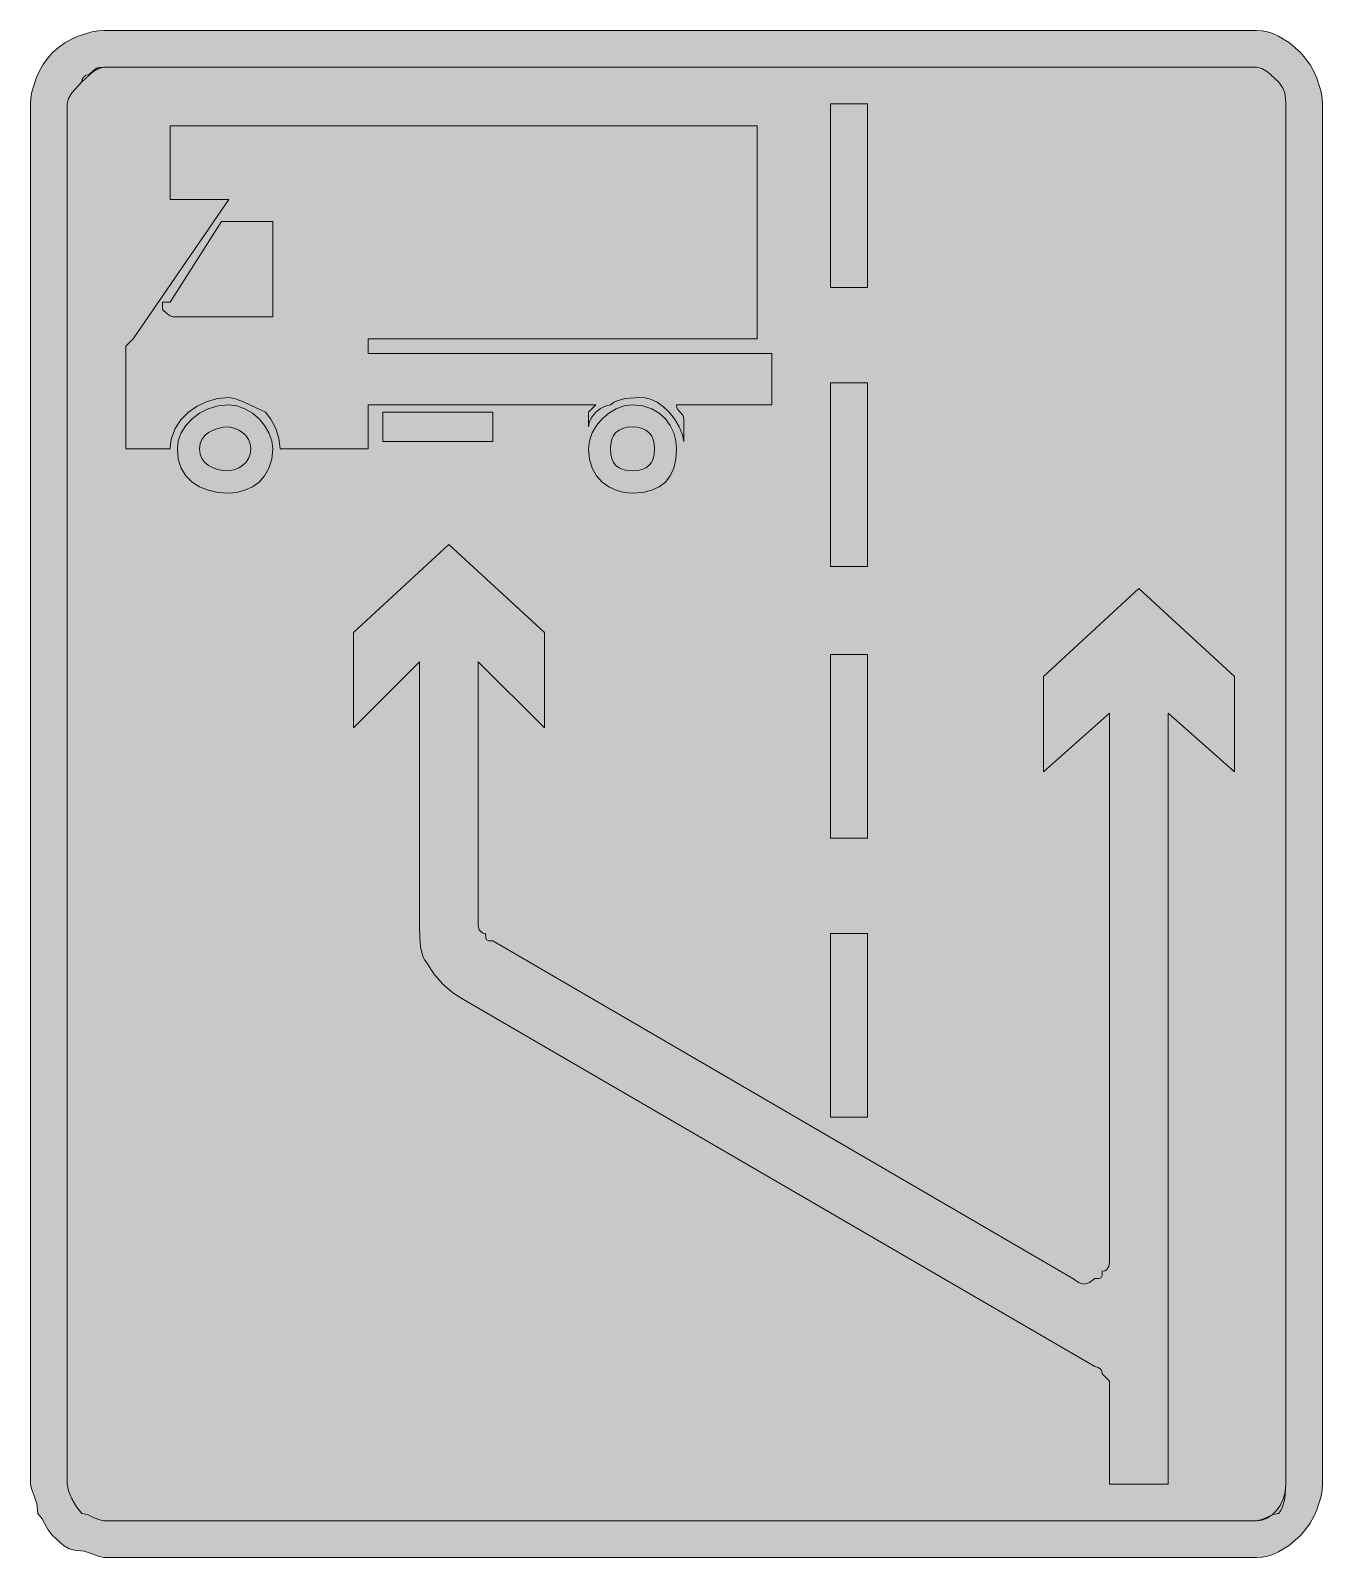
# Model space of a CAD drawing. Header units: metres. Extents: x 178 to 389, y 10 to 259.
import ezdxf

# ---------------------------------------------------------------- set-up
doc = ezdxf.new("R2010")
doc.units = ezdxf.units.M
doc.layers.add('FILL_BLACK_000000', color=7, linetype='Continuous', true_color=0x000000)
doc.layers.add('FILL_YELLOW_FFFF00', color=7, linetype='Continuous', true_color=0xffff00)

msp = doc.modelspace()

# ---------------------------------------------------------------- hatches: boundary and pattern name
at = {"layer": 'FILL_BLACK_000000', "true_color": 0x000000}
h = msp.add_hatch(color=7, dxfattribs=at)
h.dxf.hatch_style = 1
h.paths.add_polyline_path([(178.52, 249.43), (179.19, 251.64), (179.7, 252.76), (180.32, 253.85), (181.05, 254.89), (181.89, 255.84), (182.84, 256.68), (183.88, 257.41), (184.97, 258.03), (186.09, 258.54), (188.3, 259.21), (189.34, 259.38), (190.29, 259.44), (378.69, 259.44), (379.59, 259.38), (380.49, 259.21), (381.39, 258.93), (382.29, 258.54), (384.09, 257.41), (385.89, 255.84), (386.73, 254.89), (387.46, 253.85), (388.08, 252.76), (388.59, 251.64), (389.27, 249.43), (389.43, 248.39), (389.49, 247.44), (389.49, 21.84), (389.43, 20.89), (389.27, 19.85), (388.59, 17.64), (388.08, 16.52), (387.47, 15.43), (386.73, 14.39), (385.89, 13.44), (384.09, 11.86), (382.29, 10.74), (381.39, 10.35), (380.49, 10.06), (379.59, 9.9), (378.69, 9.84), (190.29, 9.84), (189.37, 10.03), (188.34, 10.44), (187.08, 10.85), (185.49, 11.04), (184.59, 11.25), (183.69, 11.79), (181.89, 13.44), (181.18, 14.34), (180.69, 15.24), (180.2, 16.14), (179.49, 17.04), (179.3, 18.63), (178.89, 19.89), (178.48, 20.92), (178.29, 21.84), (178.29, 247.44), (178.35, 248.39), (178.52, 249.43)])
h.paths.add_polyline_path([(380.45, 16.27), (381.26, 16.79), (381.99, 17.49), (382.6, 18.36), (383.08, 19.38), (383.38, 20.55), (383.49, 21.84), (383.49, 247.44), (383.47, 248.34), (383.34, 249.24), (382.98, 250.14), (382.29, 251.04), (380.49, 252.69), (379.59, 253.23), (378.69, 253.44), (190.29, 253.44), (189.58, 253.42), (189.09, 253.29), (188.6, 252.93), (187.89, 252.24), (187.29, 252.09), (186.88, 251.73), (186.74, 251.44), (186.69, 251.04), (185.04, 249.24), (184.5, 248.34), (184.29, 247.44), (184.29, 21.84), (184.5, 20.75), (185.04, 19.44), (185.81, 18.13), (186.69, 17.04), (187.59, 16.85), (188.49, 16.44), (189.39, 16.03), (190.29, 15.84), (378.69, 15.84), (379.59, 15.95), (380.45, 16.27)], flags=16)
h = msp.add_hatch(color=7, dxfattribs=at)
h.dxf.hatch_style = 1
h.paths.add_polyline_path([(309.09, 247.44), (315.09, 247.44), (315.09, 217.44), (309.09, 217.44), (309.09, 247.44)])
h = msp.add_hatch(color=7, dxfattribs=at)
h.dxf.hatch_style = 1
h.paths.add_polyline_path([(201.09, 243.84), (297.09, 243.84), (297.09, 209.04), (233.49, 209.04), (233.49, 206.64), (299.49, 206.64), (299.49, 198.24), (283.89, 198.24), (283.94, 197.84), (284.08, 197.53), (284.49, 197.04), (284.9, 196.55), (285.04, 196.24), (285.09, 195.84), (285.09, 192.24), (284.88, 193.33), (284.34, 194.64), (283.57, 195.95), (282.69, 197.04), (281.77, 197.92), (280.74, 198.69), (279.48, 199.23), (278.74, 199.39), (277.89, 199.44), (275.49, 199.29), (274.18, 198.93), (273.59, 198.64), (273.09, 198.24), (272.21, 198.05), (271.44, 197.64), (270.69, 197.04), (270, 196.16), (269.64, 195.39), (269.49, 194.64), (269.49, 197.04), (270.69, 198.24), (233.49, 198.24), (233.49, 191.04), (219.09, 191.04), (218.88, 192.82), (218.34, 194.49), (217.57, 195.93), (216.69, 197.04), (213.24, 198.69), (211.8, 199.23), (210.69, 199.44), (208.9, 199.28), (207.16, 198.8), (205.54, 198.05), (204.09, 197.04), (202.86, 195.81), (201.91, 194.38), (201.31, 192.78), (201.15, 191.93), (201.09, 191.04), (193.89, 191.04), (193.89, 205.44), (193.89, 207.84), (195.09, 209.04), (210.69, 231.84), (201.09, 231.84), (201.09, 243.84)])
h.paths.add_polyline_path([(199.89, 215.04), (199.89, 213.84), (200.6, 213.15), (201.09, 212.79), (201.58, 212.66), (202.29, 212.64), (217.89, 212.64), (217.89, 228.24), (209.49, 228.24), (201.09, 215.04), (199.89, 215.04)], flags=16)
h = msp.add_hatch(color=7, dxfattribs=at)
h.dxf.hatch_style = 1
h.paths.add_polyline_path([(309.09, 201.84), (315.09, 201.84), (315.09, 171.84), (309.09, 171.84), (309.09, 201.84)])
h = msp.add_hatch(color=7, dxfattribs=at)
h.dxf.hatch_style = 1
h.paths.add_polyline_path([(217.27, 187.89), (216.56, 186.65), (215.64, 185.64), (214.55, 184.85), (213.33, 184.29), (212.03, 183.95), (210.69, 183.84), (208.95, 183.95), (207.35, 184.29), (205.92, 184.85), (204.69, 185.64), (203.68, 186.65), (202.93, 187.89), (202.45, 189.35), (202.29, 191.04), (202.45, 192.38), (202.93, 193.68), (203.68, 194.9), (204.69, 195.99), (205.92, 196.91), (207.35, 197.62), (208.95, 198.08), (210.69, 198.24), (212.03, 198.08), (213.33, 197.62), (214.55, 196.91), (215.64, 195.99), (216.56, 194.9), (217.27, 193.68), (217.73, 192.38), (217.89, 191.04), (217.73, 189.35), (217.27, 187.89)])
h.paths.add_polyline_path([(213.9, 192.61), (213.47, 193.23), (212.94, 193.74), (212.36, 194.13), (211.76, 194.41), (210.69, 194.64), (209.79, 194.58), (208.93, 194.41), (208.12, 194.13), (207.39, 193.74), (206.78, 193.23), (206.3, 192.61), (206, 191.88), (205.89, 191.04), (206, 190.2), (206.3, 189.46), (206.78, 188.85), (207.39, 188.34), (208.12, 187.95), (208.93, 187.66), (209.79, 187.5), (210.69, 187.44), (211.76, 187.66), (212.36, 187.95), (212.94, 188.34), (213.47, 188.85), (213.9, 189.46), (214.18, 190.2), (214.29, 191.04), (214.18, 191.88), (213.9, 192.61)], flags=16)
h = msp.add_hatch(color=7, dxfattribs=at)
h.dxf.hatch_style = 1
h.paths.add_polyline_path([(283.44, 187.89), (282.88, 186.65), (282.09, 185.64), (281.08, 184.85), (279.84, 184.29), (278.38, 183.95), (276.69, 183.84), (275.35, 183.95), (274.05, 184.29), (272.83, 184.85), (271.74, 185.64), (270.82, 186.65), (270.11, 187.89), (269.65, 189.35), (269.49, 191.04), (269.65, 192.38), (270.11, 193.68), (270.82, 194.9), (271.74, 195.99), (272.83, 196.91), (274.05, 197.62), (275.35, 198.08), (276.69, 198.24), (278.38, 198.08), (279.84, 197.62), (281.08, 196.91), (282.09, 195.99), (282.88, 194.9), (283.44, 193.68), (283.78, 192.38), (283.89, 191.04), (283.78, 189.35), (283.44, 187.89)])
h.paths.add_polyline_path([(280.07, 192.61), (279.78, 193.23), (279.39, 193.74), (278.88, 194.13), (278.27, 194.41), (277.53, 194.58), (276.69, 194.64), (275.85, 194.58), (275.12, 194.41), (274.5, 194.13), (273.99, 193.74), (273.6, 193.23), (273.31, 192.61), (273.15, 191.88), (273.09, 191.04), (273.15, 190.2), (273.31, 189.46), (273.6, 188.85), (273.99, 188.34), (274.5, 187.95), (275.11, 187.66), (275.85, 187.5), (276.69, 187.44), (277.53, 187.5), (278.27, 187.66), (278.88, 187.95), (279.39, 188.34), (279.78, 188.85), (280.06, 189.46), (280.23, 190.2), (280.29, 191.04), (280.23, 191.88), (280.07, 192.61)], flags=16)
h = msp.add_hatch(color=7, dxfattribs=at)
h.dxf.hatch_style = 1
h.paths.add_polyline_path([(235.89, 197.04), (253.89, 197.04), (253.89, 192.24), (235.89, 192.24), (235.89, 197.04)])
h = msp.add_hatch(color=7, dxfattribs=at)
h.dxf.hatch_style = 1
h.paths.add_polyline_path([(349.59, 54.76), (350.04, 54.6), (350.49, 54.54), (350.94, 54.6), (351.39, 54.76), (352.29, 55.44), (352.98, 55.46), (353.34, 55.59), (353.47, 55.95), (353.49, 56.64), (353.89, 56.69), (354.18, 56.85), (354.54, 57.39), (354.67, 58.16), (354.69, 59.04), (354.69, 147.84), (343.89, 138.24), (343.89, 153.84), (359.49, 168.24), (375.09, 153.84), (375.09, 138.24), (364.29, 147.84), (364.29, 21.84), (354.69, 21.84), (354.69, 38.64), (353.49, 39.84), (353.44, 40.24), (353.3, 40.53), (352.89, 40.89), (352.29, 41.04), (249.09, 101.04), (247.31, 102.15), (245.64, 103.59), (244.2, 105.26), (243.09, 107.04), (242.69, 107.54), (242.4, 108.15), (242.04, 109.59), (241.91, 111.26), (241.89, 113.04), (241.89, 156.24), (231.09, 145.44), (231.09, 161.04), (246.69, 175.44), (262.29, 161.04), (262.29, 145.44), (251.49, 156.24), (251.49, 113.04), (251.64, 112.44), (252, 112.03), (252.29, 111.89), (252.69, 111.84), (252.71, 111.15), (252.84, 110.79), (253.2, 110.66), (253.89, 110.64), (348.69, 55.44), (349.59, 54.76)])
h = msp.add_hatch(color=7, dxfattribs=at)
h.dxf.hatch_style = 1
h.paths.add_polyline_path([(309.09, 157.44), (315.09, 157.44), (315.09, 127.44), (309.09, 127.44), (309.09, 157.44)])
h = msp.add_hatch(color=7, dxfattribs=at)
h.dxf.hatch_style = 1
h.paths.add_polyline_path([(309.09, 111.84), (315.09, 111.84), (315.09, 81.84), (309.09, 81.84), (309.09, 111.84)])
at = {"layer": 'FILL_YELLOW_FFFF00', "true_color": 0xffff00}
h = msp.add_hatch(color=7, dxfattribs=at)
h.dxf.hatch_style = 1
h.paths.add_polyline_path([(378.69, 253.44), (379.59, 253.23), (380.49, 252.69), (382.29, 251.04), (382.98, 250.14), (383.34, 249.24), (383.47, 248.34), (383.49, 247.44), (383.49, 21.84), (383.34, 19.44), (382.98, 18.13), (382.69, 17.54), (382.29, 17.04), (381.39, 16.85), (380.49, 16.44), (379.59, 16.03), (378.69, 15.84), (190.29, 15.84), (189.39, 16.03), (188.49, 16.44), (187.59, 16.85), (186.69, 17.04), (185.81, 18.13), (185.04, 19.44), (184.5, 20.75), (184.29, 21.84), (184.29, 247.44), (184.5, 248.34), (185.04, 249.24), (186.69, 251.04), (188.49, 252.69), (189.39, 253.23), (190.29, 253.44), (378.69, 253.44)])

# ---------------------------------------------------------------- linework, layer by layer
at = {"layer": 'FILL_BLACK_000000', "lineweight": 0, "true_color": 0x000000}
for points in [[(178.52, 249.43), (179.19, 251.64), (179.7, 252.76), (180.32, 253.85), (181.05, 254.89), (181.89, 255.84), (182.84, 256.68), (183.88, 257.41), (184.97, 258.03), (186.09, 258.54), (188.3, 259.21), (189.34, 259.38), (190.29, 259.44), (378.69, 259.44), (379.59, 259.38), (380.49, 259.21), (381.39, 258.93), (382.29, 258.54), (384.09, 257.41), (385.89, 255.84), (386.73, 254.89), (387.46, 253.85), (388.08, 252.76), (388.59, 251.64), (389.27, 249.43), (389.43, 248.39), (389.49, 247.44), (389.49, 21.84), (389.43, 20.89), (389.27, 19.85), (388.59, 17.64), (388.08, 16.52), (387.47, 15.43), (386.73, 14.39), (385.89, 13.44), (384.09, 11.86), (382.29, 10.74), (381.39, 10.35), (380.49, 10.06), (379.59, 9.9), (378.69, 9.84), (190.29, 9.84), (189.37, 10.03), (188.34, 10.44), (187.08, 10.85), (185.49, 11.04), (184.59, 11.25), (183.69, 11.79), (181.89, 13.44), (181.18, 14.34), (180.69, 15.24), (180.2, 16.14), (179.49, 17.04), (179.3, 18.63), (178.89, 19.89), (178.48, 20.92), (178.29, 21.84), (178.29, 247.44), (178.35, 248.39)], [(380.45, 16.27), (381.26, 16.79), (381.99, 17.49), (382.6, 18.36), (383.08, 19.38), (383.38, 20.55), (383.49, 21.84), (383.49, 247.44), (383.47, 248.34), (383.34, 249.24), (382.98, 250.14), (382.29, 251.04), (380.49, 252.69), (379.59, 253.23), (378.69, 253.44), (190.29, 253.44), (189.58, 253.42), (189.09, 253.29), (188.6, 252.93), (187.89, 252.24), (187.29, 252.09), (186.88, 251.73), (186.74, 251.44), (186.69, 251.04), (185.04, 249.24), (184.5, 248.34), (184.29, 247.44), (184.29, 21.84), (184.5, 20.75), (185.04, 19.44), (185.81, 18.13), (186.69, 17.04), (187.59, 16.85), (188.49, 16.44), (189.39, 16.03), (190.29, 15.84), (378.69, 15.84), (379.59, 15.95)], [(309.09, 247.44), (315.09, 247.44), (315.09, 217.44), (309.09, 217.44)], [(201.09, 243.84), (297.09, 243.84), (297.09, 209.04), (233.49, 209.04), (233.49, 206.64), (299.49, 206.64), (299.49, 198.24), (283.89, 198.24), (283.94, 197.84), (284.08, 197.53), (284.49, 197.04), (284.9, 196.55), (285.04, 196.24), (285.09, 195.84), (285.09, 192.24), (284.88, 193.33), (284.34, 194.64), (283.57, 195.95), (282.69, 197.04), (281.77, 197.92), (280.74, 198.69), (279.48, 199.23), (278.74, 199.39), (277.89, 199.44), (275.49, 199.29), (274.18, 198.93), (273.59, 198.64), (273.09, 198.24), (272.21, 198.05), (271.44, 197.64), (270.69, 197.04), (270, 196.16), (269.64, 195.39), (269.49, 194.64), (269.49, 197.04), (270.69, 198.24), (233.49, 198.24), (233.49, 191.04), (219.09, 191.04), (218.88, 192.82), (218.34, 194.49), (217.57, 195.93), (216.69, 197.04), (213.24, 198.69), (211.8, 199.23), (210.69, 199.44), (208.9, 199.28), (207.16, 198.8), (205.54, 198.05), (204.09, 197.04), (202.86, 195.81), (201.91, 194.38), (201.31, 192.78), (201.15, 191.93), (201.09, 191.04), (193.89, 191.04), (193.89, 205.44), (193.89, 207.84), (195.09, 209.04), (210.69, 231.84), (201.09, 231.84)], [(199.89, 215.04), (199.89, 213.84), (200.6, 213.15), (201.09, 212.79), (201.58, 212.66), (202.29, 212.64), (217.89, 212.64), (217.89, 228.24), (209.49, 228.24), (201.09, 215.04)], [(309.09, 201.84), (315.09, 201.84), (315.09, 171.84), (309.09, 171.84)], [(217.27, 187.89), (216.56, 186.65), (215.64, 185.64), (214.55, 184.85), (213.33, 184.29), (212.03, 183.95), (210.69, 183.84), (208.95, 183.95), (207.35, 184.29), (205.92, 184.85), (204.69, 185.64), (203.68, 186.65), (202.93, 187.89), (202.45, 189.35), (202.29, 191.04), (202.45, 192.38), (202.93, 193.68), (203.68, 194.9), (204.69, 195.99), (205.92, 196.91), (207.35, 197.62), (208.95, 198.08), (210.69, 198.24), (212.03, 198.08), (213.33, 197.62), (214.55, 196.91), (215.64, 195.99), (216.56, 194.9), (217.27, 193.68), (217.73, 192.38), (217.89, 191.04), (217.73, 189.35)], [(283.44, 187.89), (282.88, 186.65), (282.09, 185.64), (281.08, 184.85), (279.84, 184.29), (278.38, 183.95), (276.69, 183.84), (275.35, 183.95), (274.05, 184.29), (272.83, 184.85), (271.74, 185.64), (270.82, 186.65), (270.11, 187.89), (269.65, 189.35), (269.49, 191.04), (269.65, 192.38), (270.11, 193.68), (270.82, 194.9), (271.74, 195.99), (272.83, 196.91), (274.05, 197.62), (275.35, 198.08), (276.69, 198.24), (278.38, 198.08), (279.84, 197.62), (281.08, 196.91), (282.09, 195.99), (282.88, 194.9), (283.44, 193.68), (283.78, 192.38), (283.89, 191.04), (283.78, 189.35)], [(235.89, 197.04), (253.89, 197.04), (253.89, 192.24), (235.89, 192.24)], [(213.9, 192.61), (213.47, 193.23), (212.94, 193.74), (212.36, 194.13), (211.76, 194.41), (210.69, 194.64), (209.79, 194.58), (208.93, 194.41), (208.12, 194.13), (207.39, 193.74), (206.78, 193.23), (206.3, 192.61), (206, 191.88), (205.89, 191.04), (206, 190.2), (206.3, 189.46), (206.78, 188.85), (207.39, 188.34), (208.12, 187.95), (208.93, 187.66), (209.79, 187.5), (210.69, 187.44), (211.76, 187.66), (212.36, 187.95), (212.94, 188.34), (213.47, 188.85), (213.9, 189.46), (214.18, 190.2), (214.29, 191.04), (214.18, 191.88)], [(280.07, 192.61), (279.78, 193.23), (279.39, 193.74), (278.88, 194.13), (278.27, 194.41), (277.53, 194.58), (276.69, 194.64), (275.85, 194.58), (275.12, 194.41), (274.5, 194.13), (273.99, 193.74), (273.6, 193.23), (273.31, 192.61), (273.15, 191.88), (273.09, 191.04), (273.15, 190.2), (273.31, 189.46), (273.6, 188.85), (273.99, 188.34), (274.5, 187.95), (275.11, 187.66), (275.85, 187.5), (276.69, 187.44), (277.53, 187.5), (278.27, 187.66), (278.88, 187.95), (279.39, 188.34), (279.78, 188.85), (280.06, 189.46), (280.23, 190.2), (280.29, 191.04), (280.23, 191.88)], [(349.59, 54.76), (350.04, 54.6), (350.49, 54.54), (350.94, 54.6), (351.39, 54.76), (352.29, 55.44), (352.98, 55.46), (353.34, 55.59), (353.47, 55.95), (353.49, 56.64), (353.89, 56.69), (354.18, 56.85), (354.54, 57.39), (354.67, 58.16), (354.69, 59.04), (354.69, 147.84), (343.89, 138.24), (343.89, 153.84), (359.49, 168.24), (375.09, 153.84), (375.09, 138.24), (364.29, 147.84), (364.29, 21.84), (354.69, 21.84), (354.69, 38.64), (353.49, 39.84), (353.44, 40.24), (353.3, 40.53), (352.89, 40.89), (352.29, 41.04), (249.09, 101.04), (247.31, 102.15), (245.64, 103.59), (244.2, 105.26), (243.09, 107.04), (242.69, 107.54), (242.4, 108.15), (242.04, 109.59), (241.91, 111.26), (241.89, 113.04), (241.89, 156.24), (231.09, 145.44), (231.09, 161.04), (246.69, 175.44), (262.29, 161.04), (262.29, 145.44), (251.49, 156.24), (251.49, 113.04), (251.64, 112.44), (252, 112.03), (252.29, 111.89), (252.69, 111.84), (252.71, 111.15), (252.84, 110.79), (253.2, 110.66), (253.89, 110.64), (348.69, 55.44)], [(309.09, 157.44), (315.09, 157.44), (315.09, 127.44), (309.09, 127.44)], [(309.09, 111.84), (315.09, 111.84), (315.09, 81.84), (309.09, 81.84)]]:
    msp.add_lwpolyline(points, close=True, dxfattribs=at)
at = {"layer": 'FILL_YELLOW_FFFF00', "lineweight": 0, "true_color": 0xffff00}
msp.add_lwpolyline([(378.69, 253.44), (379.59, 253.23), (380.49, 252.69), (382.29, 251.04), (382.98, 250.14), (383.34, 249.24), (383.47, 248.34), (383.49, 247.44), (383.49, 21.84), (383.34, 19.44), (382.98, 18.13), (382.69, 17.54), (382.29, 17.04), (381.39, 16.85), (380.49, 16.44), (379.59, 16.03), (378.69, 15.84), (190.29, 15.84), (189.39, 16.03), (188.49, 16.44), (187.59, 16.85), (186.69, 17.04), (185.81, 18.13), (185.04, 19.44), (184.5, 20.75), (184.29, 21.84), (184.29, 247.44), (184.5, 248.34), (185.04, 249.24), (186.69, 251.04), (188.49, 252.69), (189.39, 253.23), (190.29, 253.44)], close=True, dxfattribs=at)

doc.saveas('drawing.dxf')
